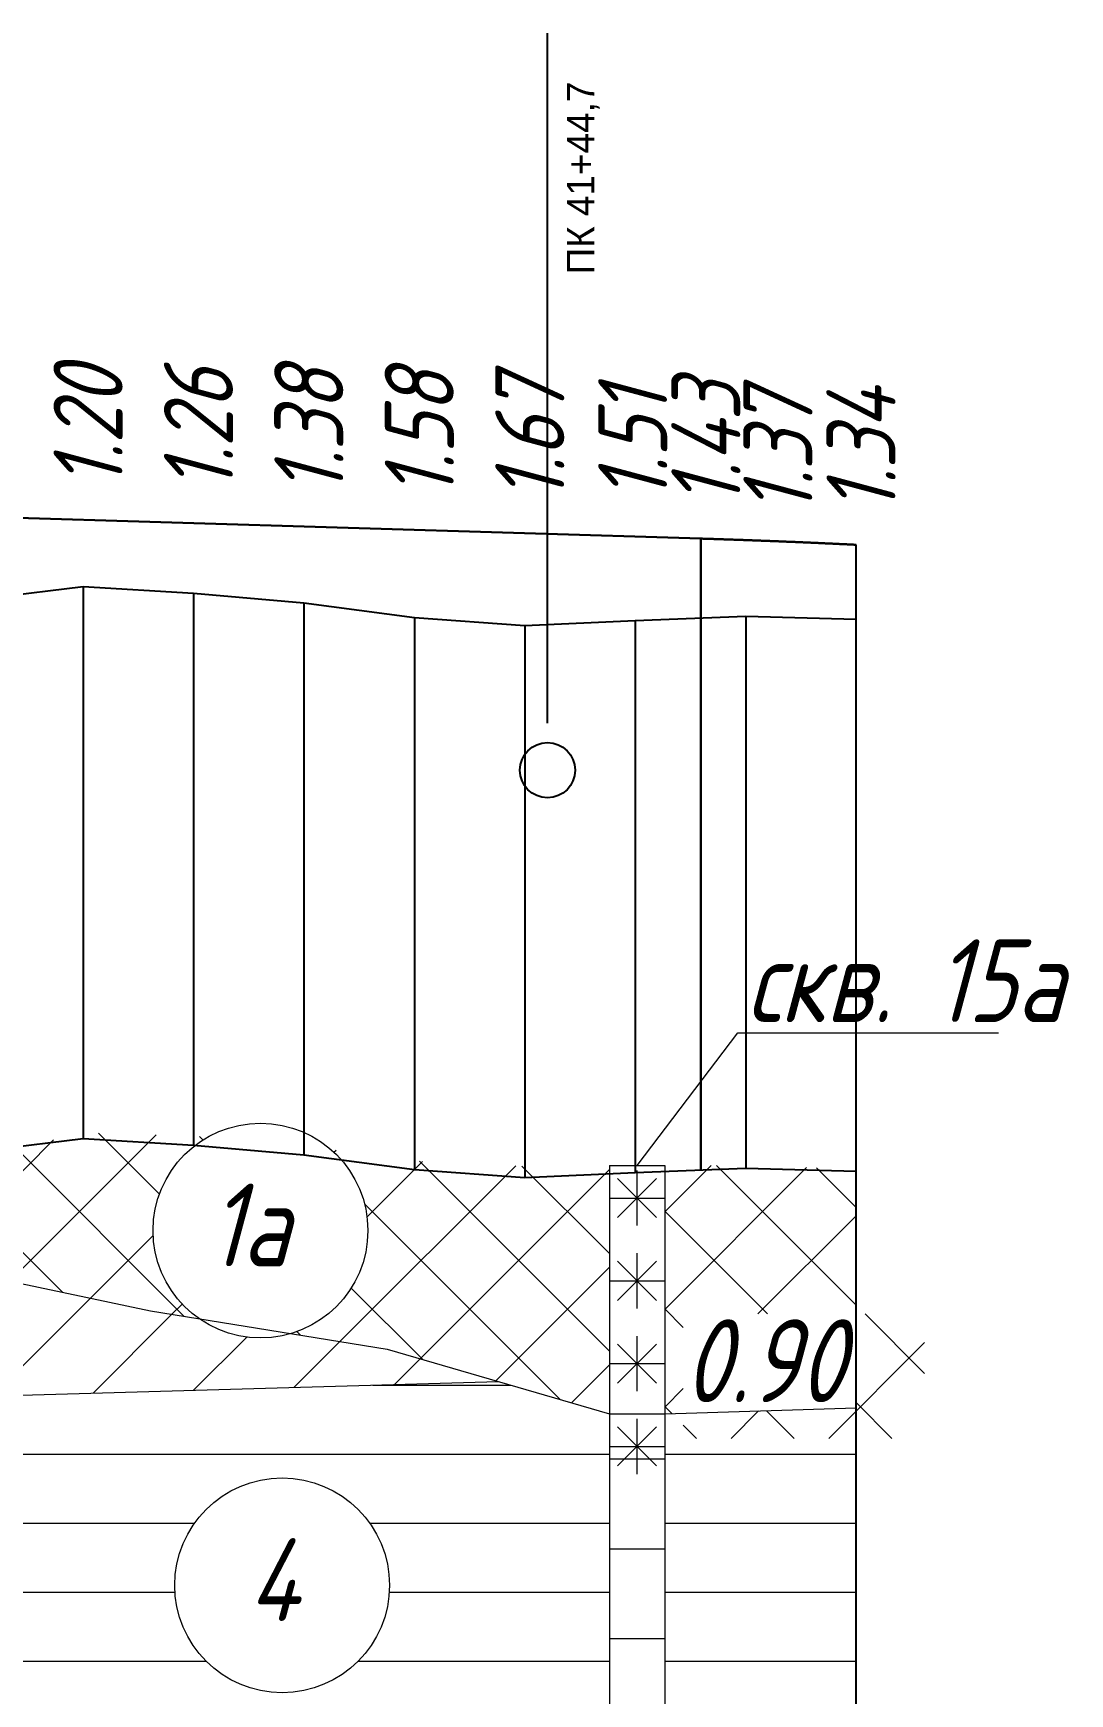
# Model space of a CAD drawing. Extents: x 2172 to 5772, y -842 to -248.
# Drawn here: x 3077.4 to 3115, y -488.6 to -428.5 of the extents above; entities that cross this region are included whole.
import ezdxf

# ---------------------------------------------------------------- set-up
doc = ezdxf.new("R2010")
doc.units = 0
doc.header["$MEASUREMENT"] = 0
doc.linetypes.add('CONTI', pattern=[0])
doc.layers.get('0').update_dxf_attribs({"linetype": 'CONTINUOUS'})
doc.layers.add('геология', color=7, linetype='CONTINUOUS', lineweight=20)
doc.layers.add('КРАСНЫЙ_ПРОФИЛЬ', color=1, linetype='CONTINUOUS', lineweight=30)
for name, color, linetype in [('ДИНАМИЧЕСКИЕ_КОММУНИКАЦИИ', 7, 'CONTINUOUS'), ('РАБОЧИЕ_ОТМЕТКИ', 1, 'CONTINUOUS'), ('ЧЕРНЫЙ_ПРОФИЛЬ', 7, 'CONTINUOUS')]:
    doc.layers.add(name, color=color, linetype=linetype)
doc.styles.add('ГОСТ', font='gost.TTF', dxfattribs={"oblique": 15, "height": 1})

# ---------------------------------------------------------------- blocks, each defined once
blk = doc.blocks.new('*U0')
at = {"layer": 'ДИНАМИЧЕСКИЕ_КОММУНИКАЦИИ', "color": 0}
blk.add_circle((0, 0), 1, dxfattribs=at)

msp = doc.modelspace()

# ---------------------------------------------------------------- hatches: boundary and pattern name
at = {"layer": 'геология', "linetype": 'Continuous'}
h = msp.add_hatch(dxfattribs=at)
h.set_pattern_fill('ANSI31', scale=20, angle=135, style=0)
h.set_pattern_definition([(180, (2172.228298316206, -872.4662958991621), (-4.440892098500626e-16, -2.5), [])])
h.paths.add_polyline_path([(3105.679207622236, -497.8943627099234), (3100.295118316207, -497.5064629491621), (3100.295118316208, -519.5064629491621)])
h.paths.add_polyline_path([(3098.295118316206, -497.5064629491621), (3069.0260561666, -496.4570742940487), (3098.295118316206, -519.5064629491621)])
h.paths.add_polyline_path([(3095.376831863531, -507.8402763842646, -1), (3087.596010102242, -507.8402763842646, -1)], flags=16)
h.paths.add_polyline_path([(3098.295118316206, -478.5064629491621), (3094.269089275911, -477.3342628591417), (3075.949748668636, -477.8594601055929), (3057.943118316206, -477.7292598991617), (3057.943118316207, -487.7292598991621), (3069.0260561666, -496.4570742940487), (3098.295118316206, -497.5064629491621)])
h.paths.add_polyline_path([(3082.547469440916, -484.7202052537982, -1), (3090.328291202205, -484.7202052537982, -1)], flags=16)
h.paths.add_polyline_path([(3107.228298316206, -478.2956962847065), (3100.295118316206, -478.5064629491621), (3100.295118316207, -497.5064629491621), (3105.679207622236, -497.8943627099234), (3107.228298316206, -491.6762074277949)])
h.paths.add_polyline_path([(3055.943118316206, -477.7292598991621), (2997.845418316206, -470.6750234991619), (2997.845418316207, -480.6750234991623), (3055.943118316206, -487.7292598991621)])
h.paths.add_polyline_path([(3020.091967235999, -478.7886192812703, -1), (3027.872788997288, -478.7886192812703, -1)], flags=16)
h.paths.add_polyline_path([(2995.845418316206, -470.6750234991623), (2937.147558316206, -467.6123829491621), (2937.147558316207, -478.6123829491621), (2995.845418316206, -480.6750234991623)])
h.paths.add_polyline_path([(2965.266300129754, -474.5182347950877, -1), (2973.047121891043, -474.5182347950877, -1)], flags=16)
h.paths.add_polyline_path([(2935.147558316206, -467.6123829491621), (2902.577991698146, -467.0126478501343), (2877.223098316206, -464.2426648991623), (2877.223098316207, -473.2426648991623), (2935.147558316206, -478.6123829491621)])
h.paths.add_polyline_path([(2875.223098316206, -464.2426648991623), (2858.103892357435, -464.2987498810403, -0.5101011995025341), (2851.804931828581, -464.3193861820441), (2819.36259145752, -464.4256719569903), (2817.120858316207, -464.728362099162), (2817.120858316207, -472.728362099162), (2875.223098316206, -473.2426648991623)])
h.paths.add_polyline_path([(2866.261445358425, -468.4762055373694, -1), (2858.480623597135, -468.4762055373694, -1)], flags=16)
h.paths.add_polyline_path([(2815.120858316206, -464.728362099162), (2788.340275434422, -465.7261935144097), (2757.069358316206, -466.9826038491619), (2757.069358316206, -475.9826038491619), (2815.120858316206, -472.728362099162)])
h.paths.add_polyline_path([(2812.24254389102, -467.9003743732919), (2812.24254389102, -465.9003743732919), (2814.24254389102, -465.9003743732919), (2814.24254389102, -467.9003743732919)], flags=16)
h.paths.add_polyline_path([(2755.069358316206, -466.9826038491619), (2747.593978316207, -468.7499526991623), (2747.593978316208, -484.7499526991623), (2752.775095961184, -485.1184749186427), (2755.069358316206, -475.9826038491619)])
h.paths.add_polyline_path([(2745.593978316206, -468.7499526991623), (2724.055916781248, -461.5742289673408), (2697.034198316206, -456.8733726491619), (2697.034198316207, -469.8733726491623), (2715.940755013467, -483.8417760237071), (2745.593978316206, -484.7499526991623)])
h.paths.add_polyline_path([(2738.949592955368, -474.7945590289091, -1), (2731.168771194079, -474.7945590289091, -1)], flags=16)
h.paths.add_polyline_path([(2695.034198316206, -456.8733726491619), (2675.652706987667, -450.3194734784493), (2667.144716523808, -449.2915749501271), (2664.203996397674, -449.5751535404524, -0.6253434620842427), (2657.240617752861, -450.2466438609513), (2657.049667678964, -450.2650574979025), (2635.839618316206, -449.6779562991624), (2635.839618316207, -466.6779562991624), (2695.034198316206, -469.8733726491619)])
h.paths.add_polyline_path([(2656.512356106478, -459.6468937802665, -1), (2664.293177867768, -459.6468937802665, -1)], flags=16)
h.paths.add_polyline_path([(2633.839618316206, -449.6779562991624), (2615.66845780354, -450.3057307099452), (2610.446945610804, -450.4906609387263), (2575.112338316206, -449.8695564991622), (2575.112338316207, -466.3695564991622), (2630.663387295495, -466.6612766740964), (2630.663387295495, -464.7286203710773), (2632.663387295495, -464.7286203710773), (2632.663387295495, -466.671779452362), (2633.839618316206, -466.6779562991624)])
h.paths.add_polyline_path([(2573.112338316206, -449.8695564991622), (2545.306779579127, -449.8069540004844), (2534.155570896887, -449.9415893971718), (2525.126914606546, -450.367031098167), (2516.098258316206, -450.7924727991622), (2516.098258316207, -466.7924727991622), (2573.112338316206, -466.3695564991622)])
h.paths.add_polyline_path([(2514.098258316206, -450.7957687591543), (2502.317630489373, -453.2379698841423), (2488.412318502147, -456.14242074308), (2473.994618316206, -463.3461871320387), (2473.994618316206, -477.3461871320387), (2501.918132637698, -477.2869960702092), (2514.098258316206, -466.7924727991622)])
h.paths.add_polyline_path([(2492.068629507241, -466.4773391297667, -1), (2484.287807745952, -466.4773391297667, -1)], flags=16)
h.paths.add_polyline_path([(3100.970656107328, -498.5366836078883), (3109.710963795525, -498.5366836078883), (3109.710963795525, -494.0302504413407), (3100.970656107328, -494.0302504413407)], flags=9)
h.paths.add_polyline_path([(3089.500636414288, -509.8893610622281), (3093.521641852608, -509.8893610622281), (3093.521641852608, -505.3861444789545), (3089.500636414288, -505.3861444789545)], flags=8)
h.paths.add_polyline_path([(3084.452095752962, -486.7692899317617), (3088.6875400762, -486.7692899317617), (3088.6875400762, -482.2660733484881), (3084.452095752962, -482.2660733484881)], flags=8)
h.paths.add_polyline_path([(3058.618656107328, -488.4627219249874), (3067.358963795526, -488.4627219249874), (3067.358963795526, -483.9562887584398), (3058.618656107328, -483.9562887584398)], flags=24)
h.paths.add_polyline_path([(3053.467088913955, -492.4495478010599), (3062.420188705385, -492.4495478010599), (3062.420188705385, -487.9463312177859), (3053.467088913955, -487.9463312177859)], flags=9)
h.paths.add_polyline_path([(3100.970081520068, -479.3959115272628), (3109.710389208265, -479.3959115272628), (3109.710389208265, -474.8894783607157), (3100.970081520068, -474.8894783607157)], flags=9)
h.paths.add_polyline_path([(3021.996593548045, -480.8377039592337), (3026.232037871283, -480.8377039592337), (3026.232037871283, -476.3344873759602), (3021.996593548045, -476.3344873759602)], flags=8)
h.paths.add_polyline_path([(2998.520956107328, -481.4084855249876), (3007.261263795525, -481.4084855249876), (3007.261263795525, -476.9020523584395), (2998.520956107328, -476.9020523584395)], flags=25)
h.paths.add_polyline_path([(2967.1709264418, -476.5673194730512), (2971.406370765038, -476.5673194730512), (2971.406370765038, -472.0641028897776), (2967.1709264418, -472.0641028897776)], flags=8)
h.paths.add_polyline_path([(2937.823096107328, -479.3458449749874), (2946.563403795525, -479.3458449749874), (2946.563403795525, -474.8394118084398), (2937.823096107328, -474.8394118084398)], flags=25)
h.paths.add_polyline_path([(2877.898636107328, -473.9761269249875), (2886.638943795525, -473.9761269249875), (2886.638943795525, -469.4696937584399), (2877.898636107328, -469.4696937584399)], flags=25)
h.paths.add_polyline_path([(2860.385249909181, -470.5252902153329), (2864.620694232419, -470.5252902153329), (2864.620694232419, -466.0220736320589), (2860.385249909181, -466.0220736320589)], flags=8)
h.paths.add_polyline_path([(2817.796396107328, -473.4618241249873), (2826.536703795525, -473.4618241249873), (2826.536703795525, -468.9553909584401), (2817.796396107328, -468.9553909584401)], flags=9)
h.paths.add_polyline_path([(2817.796396107328, -465.6470818580647), (2825.893387140772, -465.6470818580647), (2825.893387140772, -461.1406486915166), (2817.796396107328, -461.1406486915166)], flags=9)
h.paths.add_polyline_path([(2804.271417831133, -468.4068788099257), (2813.440603289166, -468.4068788099257), (2813.440603289166, -463.9004456433786), (2804.271417831133, -463.9004456433786)], flags=9)
h.paths.add_polyline_path([(2757.744896107328, -476.7160658749872), (2766.485203795525, -476.7160658749872), (2766.485203795525, -472.20963270844), (2757.744896107328, -472.20963270844)], flags=9)
h.paths.add_polyline_path([(2757.745432204541, -467.7346371222375), (2765.197459801546, -467.7346371222375), (2765.197459801546, -463.2314205389639), (2757.745432204541, -463.2314205389639)], flags=9)
h.paths.add_polyline_path([(2752.592218229482, -480.7055722371215), (2760.26033149309, -480.7055722371215), (2760.26033149309, -476.1991390705739), (2752.592218229482, -476.1991390705739)], flags=9)
h.paths.add_polyline_path([(2748.268405422855, -485.5615360342072), (2757.010359892738, -485.5615360342072), (2757.010359892738, -481.0518862843855), (2748.268405422855, -481.0518862843855)], flags=9)
h.paths.add_polyline_path([(2748.27005220454, -469.6056361972114), (2756.150957571381, -469.6056361972114), (2756.150957571381, -465.1024196139374), (2748.27005220454, -465.1024196139374)], flags=9)
h.paths.add_polyline_path([(2733.073397506124, -476.8436437068722), (2737.308841829363, -476.8436437068722), (2737.308841829363, -472.3404271235986), (2733.073397506124, -472.3404271235986)], flags=8)
h.paths.add_polyline_path([(2697.709736107328, -470.6068346749876), (2706.450043795525, -470.6068346749876), (2706.450043795525, -466.10040150844), (2697.709736107328, -466.10040150844)], flags=24)
h.paths.add_polyline_path([(2692.558168913954, -474.5936605510601), (2700.224635395878, -474.5936605510601), (2700.224635395878, -470.0904439677861), (2692.558168913954, -470.0904439677861)], flags=9)
h.paths.add_polyline_path([(2658.416982418524, -461.6959784582305), (2662.652426741763, -461.6959784582305), (2662.652426741763, -457.1927618749564), (2658.416982418524, -457.1927618749564)], flags=8)
h.paths.add_polyline_path([(2636.515156107328, -467.4114183249876), (2645.255463795525, -467.4114183249876), (2645.255463795525, -462.90498515844), (2636.515156107328, -462.90498515844)], flags=25)
h.paths.add_polyline_path([(2636.51569220454, -450.5424483957158), (2645.039914226135, -450.5424483957158), (2645.039914226135, -446.0392318124418), (2636.51569220454, -446.0392318124418)], flags=9)
h.paths.add_polyline_path([(2624.013731632554, -467.2345887104984), (2631.251320344641, -467.2345887104984), (2631.251320344641, -462.7313721272249), (2624.013731632554, -462.7313721272249)], flags=9)
h.paths.add_polyline_path([(2575.787876107328, -467.1030185249874), (2584.528183795525, -467.1030185249874), (2584.528183795525, -462.5965853584398), (2575.787876107328, -462.5965853584398)], flags=9)
h.paths.add_polyline_path([(2575.78841220454, -450.7077843336756), (2584.098195341217, -450.7077843336756), (2584.098195341217, -446.204567750402), (2575.78841220454, -446.204567750402)], flags=9)
h.paths.add_polyline_path([(2516.773796107328, -467.5259348249874), (2525.514103795525, -467.5259348249874), (2525.514103795525, -463.0195016584398), (2516.773796107328, -463.0195016584398)], flags=9)
h.paths.add_polyline_path([(2516.77433220454, -451.6306054967708), (2525.512993111052, -451.6306054967708), (2525.512993111052, -447.1273889134973), (2516.77433220454, -447.1273889134973)], flags=9)
h.paths.add_polyline_path([(2486.192434057998, -468.5264238077302), (2490.427878381236, -468.5264238077302), (2490.427878381236, -464.0232072244562), (2486.192434057998, -464.0232072244562)], flags=8)
h.paths.add_polyline_path([(2474.670156107328, -478.3198071327324), (2483.410463795525, -478.3198071327324), (2483.410463795525, -473.8133739661844), (2474.670156107328, -473.8133739661844)], flags=9)
h.paths.add_polyline_path([(2474.670156107328, -464.0349563111795), (2482.767147140772, -464.0349563111795), (2482.767147140772, -459.5285231446314), (2474.670156107328, -459.5285231446314)], flags=24)
h = msp.add_hatch(dxfattribs=at)
h.set_pattern_fill('ANSI37', color=1, scale=20, style=0)
h.set_pattern_definition([(45, (2172.228298316206, -872.4662958991621), (-1.767766952966369, 1.767766952966369), []), (135, (2172.228298316206, -872.4662958991621), (-1.767766952966369, -1.767766952966369), [])])
h.paths.add_polyline_path([(2633.839618316206, -446.7079562991621), (2631.228298316206, -446.7862958991618), (2627.248173737087, -447.2281248624919), (2623.26739288943, -447.6023611415561), (2619.228298316205, -447.345845184389), (2615.193754139933, -447.0040254737639), (2611.228298316205, -446.8113952001277), (2609.467983785757, -446.7557950554424), (2582.250367721263, -449.9950273078866), (2610.446945610804, -450.4906609387263), (2615.66845780354, -450.3057307099452), (2633.839618316206, -449.6779562991624)])
edge = h.paths.add_edge_path()
edge.add_arc((2660.55883649058, -448.2157028896555), 3.890410880645504, 155.4243953120047, 179.9999999999992, ccw=False)
edge.add_line((2657.0208452098, -446.5977058200142), (2655.228298316206, -446.6962958991621))
edge.add_line((2655.228298316206, -446.6962958991621), (2651.228298316206, -446.7762958991621))
edge.add_line((2651.228298316206, -446.7762958991621), (2647.228298316206, -446.7362958991621))
edge.add_line((2647.228298316206, -446.7362958991621), (2643.228298316206, -446.6762958991621))
edge.add_line((2643.228298316206, -446.6762958991621), (2639.228298316206, -446.6762958991621))
edge.add_line((2639.228298316206, -446.6762958991621), (2635.839618316206, -446.6678241991622))
edge.add_line((2635.839618316206, -446.6678241991622), (2635.839618316206, -449.6779562991624))
edge.add_line((2635.839618316206, -449.6779562991624), (2657.049667678964, -450.2650574979025))
edge.add_line((2657.049667678964, -450.2650574979025), (2657.240617752861, -450.2466438609513))
edge.add_arc((2660.55883649058, -448.2157028896549), 3.890410880645045, 180.0000000000075, 211.4690328486368, ccw=False)
edge = h.paths.add_edge_path()
edge.add_line((2687.228298316206, -448.546295899162), (2683.228298316206, -448.126295899162))
edge.add_line((2683.228298316206, -448.126295899162), (2679.228298316206, -447.5162958991623))
edge.add_line((2679.228298316206, -447.5162958991623), (2675.19019393677, -447.0889909541715))
edge.add_line((2675.19019393677, -447.0889909541715), (2671.228298316205, -446.8139359623128))
edge.add_line((2671.228298316205, -446.8139359623128), (2667.167470278583, -446.3927138941874))
edge.add_line((2667.167470278583, -446.3927138941874), (2663.706663679583, -445.929553111444))
edge.add_arc((2660.55883649058, -448.2157028896553), 3.890410880644612, -1.5916157281026244e-12, 35.98950852461502, ccw=False)
edge.add_arc((2660.558836490578, -448.2157028896545), 3.890410880646868, 339.54716149990423, 359.99999999998664, ccw=False)
edge.add_line((2664.203996397674, -449.5751535404524), (2667.144716523808, -449.2915749501271))
edge.add_line((2667.144716523808, -449.2915749501271), (2675.652706987667, -450.3194734784493))
edge.add_line((2675.652706987667, -450.3194734784493), (2695.034198316206, -456.8733726491619))
edge.add_line((2695.034198316206, -456.8733726491619), (2695.034198316206, -449.8733726491619))
edge.add_line((2695.034198316206, -449.8733726491619), (2696.034198316206, -449.8733726491619))
edge.add_line((2696.034198316206, -449.8733726491619), (2695.228298316206, -449.7262958991623))
edge.add_line((2695.228298316206, -449.7262958991623), (2691.228298316206, -449.0762958991622))
edge.add_line((2691.228298316206, -449.0762958991622), (2687.228298316206, -448.546295899162))
h.paths.add_polyline_path([(2745.593978316206, -455.7399526991621), (2743.228298316206, -455.7162958991621), (2742.068298316206, -455.5762958991622), (2739.228298316206, -456.066295899162), (2735.228298316206, -456.4562958991619), (2731.228298316206, -456.296295899162), (2727.228298316206, -455.626295899162), (2723.228298316206, -454.8562958991624), (2719.228298316205, -454.046295899162), (2715.228298316206, -453.2462958991623), (2711.228298316206, -452.4962958991619), (2707.228298316206, -451.9262958991621), (2703.228298316206, -451.2562958991621), (2699.228298316206, -450.4562958991619), (2697.034198316206, -450.0558726491622), (2697.034198316206, -456.8733726491619), (2724.055916781248, -461.5742289673408), (2745.593978316206, -468.7499526991623)])
h.paths.add_polyline_path([(2755.069358316206, -455.9719250491621), (2751.228298316206, -455.8662958991622), (2747.593978316206, -455.7663520991618), (2747.593978316207, -468.7499526991623), (2755.069358316206, -466.9826038491619)])
h.paths.add_polyline_path([(2815.120858316206, -452.777577099162), (2811.228298316206, -453.1862958991624), (2807.228298316206, -453.5762958991622), (2803.228298316207, -453.9062958991617), (2799.228298316206, -454.2262958991623), (2795.228298316206, -454.4962958991619), (2791.228298316206, -454.7262958991623), (2787.228298316206, -454.8462958991622), (2783.228298316206, -454.9862958991621), (2779.228298316206, -455.1862958991624), (2775.228298316206, -455.546295899162), (2771.228298316206, -455.7862958991618), (2767.228298316206, -455.8962958991624), (2763.228298316206, -455.9462958991621), (2759.228298316206, -456.0062958991621), (2757.069358316206, -455.9901038491621), (2757.069358316206, -466.9826038491619), (2788.340275434422, -465.7261935144097), (2815.120858316206, -464.728362099162)])
edge = h.paths.add_edge_path(flags=16)
edge.add_arc((2783.434353114466, -460.2214643888109), 3.890410880644595, 0, 360)
edge = h.paths.add_edge_path()
edge.add_line((2875.223098316206, -453.2426648991623), (2876.223098316206, -453.2426648991623))
edge.add_line((2876.223098316206, -453.2426648991623), (2875.228298316206, -453.0262958991621))
edge.add_line((2875.228298316206, -453.0262958991621), (2871.228298316206, -452.6762958991621))
edge.add_line((2871.228298316206, -452.6762958991621), (2867.228298316206, -452.2462958991619))
edge.add_line((2867.228298316206, -452.2462958991619), (2863.228298316206, -451.6662958991619))
edge.add_line((2863.228298316206, -451.6662958991619), (2859.228298316206, -451.796295899162))
edge.add_line((2859.228298316206, -451.796295899162), (2855.228298316206, -451.7762958991621))
edge.add_line((2855.228298316206, -451.7762958991621), (2851.228298316206, -451.626295899162))
edge.add_line((2851.228298316206, -451.626295899162), (2847.228298316206, -451.6362958991622))
edge.add_line((2847.228298316206, -451.6362958991622), (2843.228298316206, -451.8862958991622))
edge.add_line((2843.228298316206, -451.8862958991622), (2839.228298316206, -452.086295899162))
edge.add_line((2839.228298316206, -452.086295899162), (2835.228298316206, -452.2662958991623))
edge.add_line((2835.228298316206, -452.2662958991623), (2831.228298316206, -452.3262958991622))
edge.add_line((2831.228298316206, -452.3262958991622), (2827.228298316206, -452.356295899162))
edge.add_line((2827.228298316206, -452.356295899162), (2823.228298316206, -452.4862958991621))
edge.add_line((2823.228298316206, -452.4862958991621), (2819.228298316206, -452.5962958991622))
edge.add_line((2819.228298316206, -452.5962958991622), (2817.120858316206, -452.685862099162))
edge.add_line((2817.120858316206, -452.685862099162), (2817.120858316207, -464.728362099162))
edge.add_line((2817.120858316207, -464.728362099162), (2841.519942303172, -461.4338744258685))
edge.add_line((2841.519942303172, -461.4338744258685), (2851.357446021174, -460.5249309913179))
edge.add_arc((2854.946929916547, -462.0252316895438), 3.890410880644955, 35.27094032173909, 157.3164797705259, ccw=False)
edge.add_line((2858.123180277731, -459.7787387642661), (2875.223098316206, -457.2426648991623))
edge.add_line((2875.223098316206, -457.2426648991623), (2875.223098316206, -453.2426648991623))
edge = h.paths.add_edge_path(flags=16)
edge.add_arc((2843.046927542828, -456.451540518804), 3.890410880644595, 0, 360)
h.paths.add_polyline_path([(2888.739281536642, -455.3336167631546), (2887.228298316206, -455.1862958991624), (2883.228298316206, -454.7662958991623), (2879.228298316206, -453.8962958991624), (2877.223098316206, -453.460164899162), (2877.223098316206, -457.2426648991623), (2893.450747428893, -459.6774577778015), (2902.603992074668, -461.0198924483784), (2904.545983276949, -461.3957067202355), (2896.310482057064, -458.5058236841769)])
h.paths.add_polyline_path([(2935.147558316206, -458.591047799162), (2931.228298316206, -458.336295899162), (2927.228298316206, -458.356295899162), (2923.228298316206, -458.3862958991622), (2919.228298316206, -458.336295899162), (2915.228298316206, -458.0262958991621), (2911.228298316206, -458.106295899162), (2907.228298316206, -457.9362958991624), (2903.228298316206, -457.376295899162), (2899.228298316206, -456.6562958991622), (2895.228298316206, -456.0262958991621), (2891.228298316206, -455.5762958991622), (2888.739281536642, -455.3336167631546), (2896.310482057064, -458.5058236841769), (2904.545983276949, -461.3957067202355), (2908.331322801781, -462.1282458870382), (2918.133560621665, -462.446549936446), (2926.46777423272, -461.4882399433709), (2935.147558316206, -460.1123829491621)])
h.paths.add_polyline_path([(2983.228298316206, -458.9062958991622), (2979.228298316206, -458.4662958991621), (2975.228298316206, -457.9962958991619), (2971.228298316206, -457.8262958991622), (2967.228298316206, -457.7562958991621), (2963.228298316206, -458.2562958991621), (2959.228298316206, -458.316295899162), (2955.228298316206, -458.3262958991622), (2951.228298316206, -458.4162958991619), (2947.228298316206, -458.4762958991623), (2943.228298316206, -458.5262958991621), (2939.228298316206, -458.6662958991619), (2937.147558316206, -458.629882949162), (2937.147558316206, -460.1123829491621), (2952.448995608729, -460.3338642101926), (2964.352240255217, -460.2551755063332), (2968.652368898582, -459.6297870239005), (2976.392600456644, -460.0206569280463), (2995.845418316206, -461.6750234991623), (2995.845418316206, -460.6325234991618), (2995.228298316206, -460.606295899162), (2991.228298316206, -460.0362958991618), (2987.228298316206, -459.3662958991622)])
h.paths.add_polyline_path([(3035.228298316206, -464.7062958991619), (3031.228298316206, -464.5262958991621), (3027.228298316206, -464.3662958991622), (3023.228298316206, -463.9562958991619), (3019.228298316206, -463.3962958991624), (3015.228298316206, -462.7562958991621), (3011.228298316206, -461.8962958991624), (3007.228298316206, -461.2462958991619), (3003.228298316206, -460.9362958991624), (2999.228298316206, -460.7762958991621), (2997.845418316206, -460.7175234991619), (2997.845418316206, -461.6750234991623), (3007.239669582856, -462.4484338900229), (3015.756729499588, -464.4723046619447), (3028.118163672132, -466.3527762888416), (3036.548709061683, -466.3527762888416), (3044.546911907137, -467.4874882565609), (3055.943118316206, -469.7292598991621), (3055.943118316206, -467.7292598991621), (3056.943118316206, -467.7292598991621), (3055.228298316206, -467.3862958991622), (3051.228298316206, -466.626295899162), (3047.228298316206, -466.086295899162), (3043.228298316206, -465.6962958991621), (3039.228298316206, -465.296295899162)])
edge = h.paths.add_edge_path()
edge.add_arc((3085.653526360618, -471.8679662798903), 3.890410880644595, 119.50582378527781, 180.0000000000025, ccw=False)
edge.add_line((3083.737452222852, -468.4821197507604), (3083.228298316206, -468.4362958991624))
edge.add_line((3083.228298316206, -468.4362958991624), (3079.228298316206, -468.3262958991622))
edge.add_line((3079.228298316206, -468.3262958991622), (3075.228298316206, -469.2762958991621))
edge.add_line((3075.228298316206, -469.2762958991621), (3071.228298316206, -469.4162958991619))
edge.add_line((3071.228298316206, -469.4162958991619), (3067.228298316206, -469.1462958991624))
edge.add_line((3067.228298316206, -469.1462958991624), (3063.228298316206, -468.6362958991622))
edge.add_line((3063.228298316206, -468.6362958991622), (3059.228298316206, -468.1862958991624))
edge.add_line((3059.228298316206, -468.1862958991624), (3057.943118316206, -467.9292598991619))
edge.add_line((3057.943118316206, -467.9292598991619), (3057.943118316206, -469.7292598991621))
edge.add_line((3057.943118316206, -469.7292598991621), (3066.481354916306, -472.3366333741515))
edge.add_line((3066.481354916306, -472.3366333741515), (3075.035402094329, -473.3733292928346))
edge.add_line((3075.035402094329, -473.3733292928346), (3081.671250402787, -474.7728713062106))
edge.add_line((3081.671250402787, -474.7728713062106), (3083.425456310899, -475.0571669123037))
edge.add_arc((3085.653526360619, -471.8679662798906), 3.890410880645027, 179.9999999999975, 235.0607094136279, ccw=False)
edge = h.paths.add_edge_path()
edge.add_line((3098.295118316206, -469.5729516134479), (3097.548298316206, -469.626295899162))
edge.add_line((3097.548298316206, -469.626295899162), (3095.228298316206, -469.5362958991618))
edge.add_line((3095.228298316206, -469.5362958991618), (3091.228298316206, -469.3462958991622))
edge.add_line((3091.228298316206, -469.3462958991622), (3088.204327897013, -468.9304999665228))
edge.add_arc((3085.653526360619, -471.8679662798896), 3.890410880644161, -1.1709744285326451e-11, 49.02999891305183, ccw=False)
edge.add_arc((3085.653526360618, -471.8679662798905), 3.890410880645049, -73.47192800772137, 1.5916157281026244e-12, ccw=False)
edge.add_line((3086.760290223182, -475.5976271991649), (3090.243060235616, -476.1620627691218))
edge.add_line((3090.243060235616, -476.1620627691218), (3098.295118316206, -478.5064629491621))
edge.add_line((3098.295118316206, -478.5064629491621), (3098.295118316206, -469.5729516134479))
h.paths.add_polyline_path([(3107.228298316206, -469.6462958991624), (3103.228298316206, -469.5162958991623), (3100.295118316206, -469.5089629491622), (3100.295118316206, -478.5064629491621), (3107.228298316206, -478.2956962847065)])
h.paths.add_polyline_path([(2937.82363220454, -461.0367388598938), (2945.704537571381, -461.0367388598938), (2945.704537571381, -456.5335222766203), (2937.82363220454, -456.5335222766203)])
h.paths.add_polyline_path([(2998.52149220454, -462.4527428707061), (3006.616836456299, -462.4527428707061), (3006.616836456299, -457.949526287432), (2998.52149220454, -457.949526287432)])
h.paths.add_polyline_path([(3058.618656107328, -470.5861924771325), (3067.358963795526, -470.5861924771325), (3067.358963795526, -466.0797593105849), (3058.618656107328, -466.0797593105849)])
h.paths.add_polyline_path([(3100.970081520068, -479.3959115272628), (3109.710389208265, -479.3959115272628), (3109.710389208265, -474.8894783607157), (3100.970081520068, -474.8894783607157)])
h = msp.add_hatch(dxfattribs=at)
h.set_pattern_fill('ANSI31', scale=20, style=0)
h.set_pattern_definition([(45, (2172.228298316206, -872.4662958991621), (-1.767766952966369, 1.767766952966369), [])])
h.paths.add_polyline_path([(3055.943118316206, -469.7292598991621), (3044.546911907137, -467.4874882565609), (3036.548709061683, -466.3527762888416), (3028.118163672132, -466.3527762888416), (3024.678472049474, -465.9065113049292, -0.3706567077318575), (3027.983789129791, -469.7526732964552, -1), (3020.202967368502, -469.7526732964552, -0.4591545707382632), (3024.678472049474, -465.9065113049292), (3015.756729499588, -464.4723046619447), (3007.239669582856, -462.4484338900229), (2997.845418316206, -461.6750234991623), (2997.845418316206, -470.6750234991619), (3055.943118316206, -477.7292598991621)])
h.paths.add_polyline_path([(3090.243060235616, -476.1620627691218), (3086.760290223182, -475.5976271991649, -0.2284215571203461), (3083.425456310899, -475.0571669123037), (3081.671250402787, -474.7728713062106), (3075.035402094329, -473.3733292928346), (3066.481354916306, -472.3366333741515), (3057.943118316206, -469.7292598991621), (3057.943118316206, -477.7292598991617), (3075.949748668636, -477.8594601055929), (3094.269089275911, -477.3342628591417)])
h.paths.add_polyline_path([(2998.52149220454, -471.4022636602858), (3006.616836456299, -471.4022636602858), (3006.616836456299, -466.8990470770118), (2998.52149220454, -466.8990470770118)], flags=25)
h.paths.add_polyline_path([(3058.61919220454, -478.4565000602856), (3066.714536456299, -478.4565000602856), (3066.714536456299, -473.9532834770116), (3058.61919220454, -473.9532834770116)], flags=9)
h = msp.add_hatch(dxfattribs=at)
h.set_pattern_fill('ANSI31', scale=26, angle=135, style=0)
h.set_pattern_definition([(180, (5217.796586182392, -2933.894495124563), (-6.661338147750939e-16, -3.25), [])])
h.paths.add_polyline_path([(3100.295118316206, -478.5064629491621), (3098.295118316206, -478.5064629491621), (3098.295118316206, -497.5064629491621), (3100.295118316207, -497.5064629491621)])

# ---------------------------------------------------------------- linework, layer by layer
at = {"linetype": 'Continuous'}
msp.add_lwpolyline([(3107.228298316206, -837.4776934912497), (3107.228295841679, -447.0231920127368)], dxfattribs=at)
at = {"layer": 'геология', "color": 7, "linetype": 'Continuous'}
for p, q in [((3099.295118316206, -469.5064629491621), (3102.940975608108, -464.7055735734689)), ((3102.940975608108, -464.7055735734689), (3112.385393138136, -464.7055735734689)), ((3098.295118316206, -469.5064629491621), (3100.295118316206, -469.5064629491621)), ((3075.035402094329, -473.3733292928346), (3081.671250402787, -474.7728713062106)), ((3081.671250402787, -474.7728713062106), (3090.243060235616, -476.1620627691218)), ((3090.243060235616, -476.1620627691218), (3098.295118316206, -478.5064629491621)), ((3075.949748668636, -477.8594601055929), (3094.269089275911, -477.3342628591417)), ((3098.295118316206, -478.5064629491621), (3100.295118316206, -478.5064629491621)), ((3098.295118316206, -478.5064629491621), (3100.295118316206, -478.5064629491621)), ((3100.295118316206, -478.5064629491621), (3107.228298316206, -478.2956962847065))]:
    msp.add_line(p, q, dxfattribs=at)
at = {"layer": 'геология', "color": 7, "linetype": 'Continuous', "ltscale": 5}
for p, q in [((3098.295118316206, -469.5064629491621), (3098.295118316206, -519.5064629491621)), ((3100.295118316206, -469.5064629491621), (3100.295118316208, -519.5064629491621))]:
    msp.add_line(p, q, dxfattribs=at)
at = {"layer": 'геология', "color": 1, "linetype": 'Continuous'}
for p, q in [((3099.287526925141, -469.6892865105269), (3099.287526925141, -471.6892865105269)), ((3098.580420143954, -471.3963932917131), (3099.994633706327, -469.9821797293403)), ((3099.994633706327, -471.3963932917136), (3098.580420143954, -469.9821797293403)), ((3098.287526925141, -470.6892865105269), (3100.287526925141, -470.6892865105269)), ((3099.287526925141, -472.6892865105269), (3099.287526925141, -474.6892865105269)), ((3098.580420143954, -474.3963932917131), (3099.994633706327, -472.9821797293403)), ((3099.994633706327, -474.3963932917136), (3098.580420143954, -472.9821797293403)), ((3098.287526925141, -473.6892865105269), (3100.287526925141, -473.6892865105269)), ((3099.287526925141, -475.6892865105269), (3099.287526925141, -477.6892865105269)), ((3098.580420143954, -477.3963932917131), (3099.994633706327, -475.9821797293403)), ((3099.994633706327, -477.3963932917136), (3098.580420143954, -475.9821797293403)), ((3098.287526925141, -476.6892865105269), (3100.287526925141, -476.6892865105269)), ((3099.287526925141, -478.6892865105269), (3099.287526925141, -480.6892865105269)), ((3098.580420143954, -480.3963932917131), (3099.994633706327, -478.9821797293403)), ((3099.994633706327, -480.3963932917136), (3098.580420143954, -478.9821797293403)), ((3098.287526925141, -479.6892865105269), (3100.287526925141, -479.6892865105269))]:
    msp.add_line(p, q, dxfattribs=at)
at = {"layer": 'геология', "color": 7, "linetype": 'Continuous'}
for centre in [(3085.653526360618, -471.8679662798904), (3086.43788032156, -484.7202052537982)]:
    msp.add_circle(centre, 3.890410880644855, dxfattribs=at)
at = {"layer": 'ДИНАМИЧЕСКИЕ_КОММУНИКАЦИИ', "color": 7}
msp.add_lwpolyline([(3096.050458328558, -453.4894756194262), (3096.050458328558, -428.4894748445662)], dxfattribs=at)
at = {"layer": 'КРАСНЫЙ_ПРОФИЛЬ'}
for p, q in [((3069.216297733773, -445.8132225835898), (3101.608807571759, -446.7994662883208)), ((3101.608807571759, -446.7994662883208), (3101.608807571759, -469.6606572036238))]:
    msp.add_line(p, q, dxfattribs=at)
msp.add_lwpolyline([(3101.608807571759, -446.7994662883208), (3101.648759074618, -446.8006853383138), (3101.688710577479, -446.8019097087158), (3101.728662080337, -446.8031393995258), (3101.768613583197, -446.8043744107438), (3101.808565086057, -446.8056147423708), (3101.848516588916, -446.8068603944068), (3101.888468091775, -446.8081113668508), (3101.928419594635, -446.8093676597038), (3101.968371097494, -446.8106292729658), (3102.008322600353, -446.8118962066358), (3102.048274103212, -446.8131684607148), (3102.088225606072, -446.8144460352019), (3102.128177108932, -446.8157289300978), (3102.168128611791, -446.8170171454028), (3102.20808011465, -446.8183106811157), (3102.248031617509, -446.8196095372379), (3102.287983120369, -446.8209137137678), (3102.327934623228, -446.8222232107069), (3102.367886126087, -446.8235380280548), (3102.407837628948, -446.8248581658108), (3102.447789131807, -446.8261836239758), (3102.487740634665, -446.8275144025488), (3102.527692137525, -446.8288505015308), (3102.567643640385, -446.8301919209218), (3102.607595143244, -446.8315386607208), (3102.647546646103, -446.8328907209288), (3102.687498148963, -446.8342481015458), (3102.727449651823, -446.8356108025708), (3102.767401154681, -446.8369788240038), (3102.80735265754, -446.8383521658458), (3102.847304160401, -446.8397308280968), (3102.88725566326, -446.8411148107568), (3102.927207166118, -446.8425041138248), (3102.967158668978, -446.8438987373008), (3103.007110171838, -446.8452986811868), (3103.047061674697, -446.8467039454808), (3103.087013177556, -446.8481145301828), (3103.126964680415, -446.8495304352938), (3103.166916183276, -446.8509516608138), (3103.206867686135, -446.8523782067418), (3103.228295841679, -446.8531455327008), (3103.246819188993, -446.8538100730788), (3103.286770691853, -446.8552472598238), (3103.326722194713, -446.8566897669778), (3103.366673697572, -446.8581375945408), (3103.406625200431, -446.8595907425118), (3103.446576703291, -446.8610492108918), (3103.486528206151, -446.8625129996809), (3103.526479709009, -446.8639821088778), (3103.566431211869, -446.8654565384828), (3103.606382714729, -446.8669362884978), (3103.646334217588, -446.8684213589208), (3103.686285720446, -446.8699117497518), (3103.726237223306, -446.8714074609918), (3103.766188726166, -446.8729084926408), (3103.806140229025, -446.8744148446978), (3103.846091731884, -446.8759265171638), (3103.886043234743, -446.8774435100378), (3103.925994737604, -446.8789658233218), (3103.965946240462, -446.8804934570128), (3104.005897743321, -446.8820264111138), (3104.045849246181, -446.8835646856228), (3104.085800749041, -446.8851082805398), (3104.1257522519, -446.8866571958658), (3104.165703754759, -446.8882114316008), (3104.205655257619, -446.8897709877438), (3104.245606760478, -446.8913358642958), (3104.285558263337, -446.8929060612568), (3104.325509766197, -446.8944815786259), (3104.365461269057, -446.8960624164028), (3104.405412771916, -446.8976485745898), (3104.445364274775, -446.8992400531848), (3104.485315777635, -446.9008368521878), (3104.525267280494, -446.9024389715998), (3104.565218783353, -446.9040464114208), (3104.605170286212, -446.9056591716498), (3104.645121789072, -446.9072772522878), (3104.685073291932, -446.9089006533348), (3104.72502479479, -446.9105293747898), (3104.764976297649, -446.9121634166538), (3104.804927800509, -446.9138027789259), (3104.844879303369, -446.9154474616068), (3104.884830806228, -446.9170974646968), (3104.924782309087, -446.9187527881948), (3104.964733811947, -446.9204134321018), (3105.004685314806, -446.9220793964168), (3105.044636817665, -446.9237506811408), (3105.084588320525, -446.9254272862738), (3105.124539823385, -446.9271092118148), (3105.164491326243, -446.9287964577648), (3105.204442829102, -446.9304890241228), (3105.244394331963, -446.9321869108898), (3105.284345834822, -446.9338901180648), (3105.324297337681, -446.9355986456499), (3105.36424884054, -446.9373124936418), (3105.4042003434, -446.9390316620438), (3105.44415184626, -446.9407561508538), (3105.484103349118, -446.9424859600718), (3105.524054851979, -446.9442210896999), (3105.564006354838, -446.9459615397348), (3105.603957857697, -446.9477073101798), (3105.643909360556, -446.9494584010328), (3105.683860863415, -446.9512148122938), (3105.723812366275, -446.9529765439648), (3105.763763869134, -446.9547435960428), (3105.803715371993, -446.9565159685308), (3105.843666874854, -446.9582936614268), (3105.883618377713, -446.9600766747308), (3105.923569880571, -446.9618650084448), (3105.963521383432, -446.9636586625668), (3106.003472886291, -446.9654576370968), (3106.04342438915, -446.9672619320358), (3106.083375892009, -446.9690715473837), (3106.123327394868, -446.9708864831398), (3106.163278897729, -446.9727067393048), (3106.203230400587, -446.9745323158778), (3106.243181903446, -446.9763632128598), (3106.283133406307, -446.9781994302508), (3106.323084909166, -446.9800409680498), (3106.363036412024, -446.9818878262578), (3106.402987914884, -446.9837400048738), (3106.442939417743, -446.9855975038988), (3106.482890920603, -446.9874603233328), (3106.522842423462, -446.9893284631748), (3106.562793926321, -446.9912019234258), (3106.602745429182, -446.9930807040858), (3106.642696932041, -446.9949648051538), (3106.682648434899, -446.9968542266299), (3106.72259993776, -446.9987489685158), (3106.762551440619, -447.0006490308098), (3106.802502943478, -447.0025544135118), (3106.842454446338, -447.0044651166228), (3106.882405949196, -447.0063811401428), (3106.922357452056, -447.0083024840708), (3106.962308954915, -447.0102291484078), (3107.002260457774, -447.0121611331528), (3107.042211960635, -447.0140984383078), (3107.082163463494, -447.0160410638698), (3107.122114966352, -447.0179890098408), (3107.162066469212, -447.0199422762208), (3107.202017972072, -447.0219008630098), (3107.228295841679, -447.0231920127368)], dxfattribs=at)
at = {"layer": 'ЧЕРНЫЙ_ПРОФИЛЬ'}
for p, q in [((3075.228298316206, -449.0270512081608), (3079.228298316206, -448.5355755959868)), ((3079.228298316206, -448.5355755959868), (3079.228298316206, -468.5355755959868)), ((3079.228298316206, -448.5355755959868), (3083.228298316206, -448.7723316884238)), ((3083.228298316206, -448.7723316884238), (3083.228298316206, -468.7723316884238)), ((3083.228298316206, -448.7723316884238), (3087.228298316206, -449.1294277191308)), ((3087.228298316206, -449.1294277191308), (3087.228298316206, -469.1294277191308)), ((3087.228298316206, -449.1294277191308), (3091.228298316206, -449.6530766455498)), ((3091.228298316206, -449.6530766455498), (3091.228298316206, -469.6530766455498)), ((3091.228298316206, -449.6530766455498), (3095.228298316206, -449.9460642715208)), ((3095.228298316206, -449.9460642715208), (3099.228298316206, -449.7627571125928)), ((3095.228298316206, -449.9460642715208), (3095.228298316206, -469.9460642715208)), ((3099.228298316206, -449.7627571125928), (3103.228298316206, -449.6077582273418)), ((3099.228298316206, -449.7627571125928), (3099.228298316206, -469.7627571125928)), ((3103.228298316206, -449.6077582273418), (3103.228298316206, -469.6077582273418)), ((3103.228298316206, -449.6077582273418), (3107.228298316206, -449.7174755773298)), ((3075.228298316206, -469.0270512081608), (3079.228298316206, -468.5355755959868)), ((3079.228298316206, -468.5355755959868), (3083.228298316206, -468.7723316884238)), ((3083.228298316206, -468.7723316884238), (3087.228298316206, -469.1294277191308)), ((3087.228298316206, -469.1294277191308), (3091.228298316206, -469.6530766455498)), ((3091.228298316206, -469.6530766455498), (3095.228298316206, -469.9460642715208)), ((3095.228298316206, -469.9460642715208), (3099.228298316206, -469.7627571125928)), ((3099.228298316206, -469.7627571125928), (3103.228298316206, -469.6077582273418)), ((3103.228298316206, -469.6077582273418), (3107.228298316206, -469.7174755773298))]:
    msp.add_line(p, q, dxfattribs=at)

# ---------------------------------------------------------------- block references
at = {"layer": 'ДИНАМИЧЕСКИЕ_КОММУНИКАЦИИ', "color": 7, "rotation": 90}
msp.add_blockref('*U0', (3096.050458328558, -455.1894756075052), dxfattribs=at)

# ---------------------------------------------------------------- texts
at = {"layer": 'геология', "color": 7, "lineweight": -3, "style": 'ГОСТ', "oblique": 15}
msp.add_text('скв. 15а', height=3, dxfattribs=at).set_placement((3103.253585313076, -464.3167115907322))
at = {"layer": 'геология', "color": 7, "linetype": 'CONTI', "style": 'ГОСТ', "oblique": 15}
for s, p in [('1а', (3083.762331309467, -473.1665148606417)), ('0.90', (3100.97139845068, -478.083572663927)), ('4', (3085.202631850174, -486.0187538345494))]:
    msp.add_text(s, height=3, dxfattribs=at).set_placement(p)
at = {"layer": 'ДИНАМИЧЕСКИЕ_КОММУНИКАЦИИ', "color": 0}
msp.add_text('ПК 41+44,7', height=1, rotation=90.00000250447799, dxfattribs=at).set_placement((3097.750458376242, -437.226479828155))
at = {"layer": 'РАБОЧИЕ_ОТМЕТКИ', "style": 'ГОСТ', "oblique": 15}
for s, p in [('1.20', (3080.657273275254, -444.9678010945348)), ('1.38', (3088.657273275254, -445.2113743674098)), ('1.58', (3092.657273275254, -445.3331610038468)), ('1.26', (3084.657273275254, -445.0895877309728)), ('1.67', (3096.657273275254, -445.4549476402838)), ('1.43', (3103.037785005334, -445.6492129058718)), ('1.51', (3100.385766568937, -445.4531941311807)), ('1.37', (3105.646626189938, -445.9244828699984)), ('1.34', (3108.657273275254, -445.8729386302878))]:
    msp.add_text(s, height=2.5, rotation=90, dxfattribs=at).set_placement(p)

doc.saveas('drawing.dxf')
